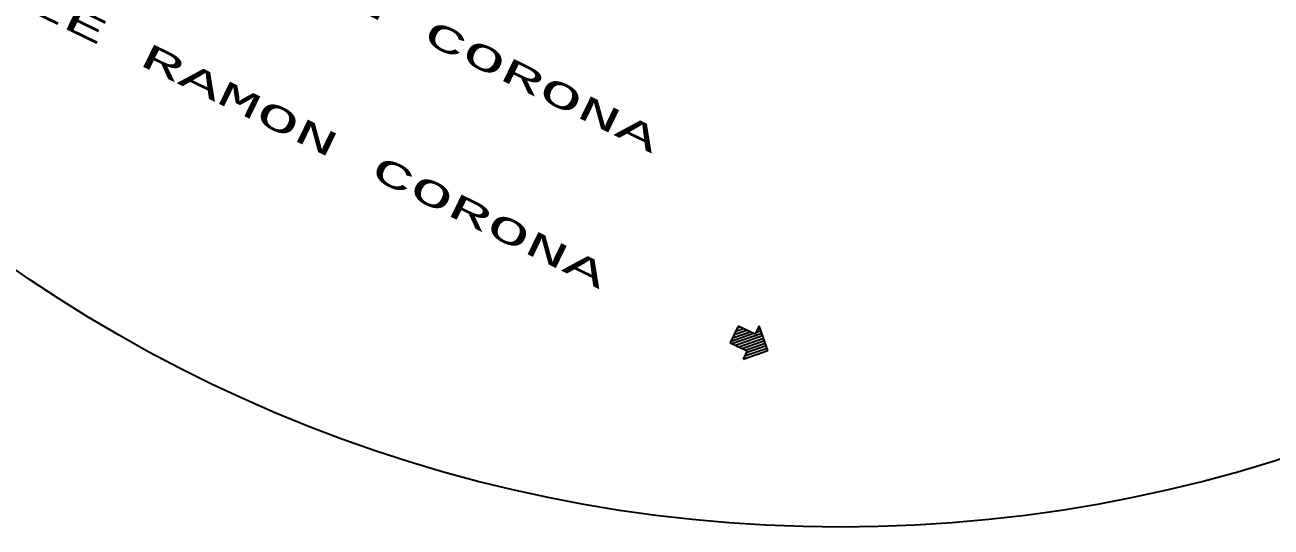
# Model space of a CAD drawing. Extents: x 661203 to 661848, y 2264651 to 2264858.
# Drawn here: x 661232.2 to 661289.3, y 2264701.3 to 2264724.3 of the extents above; entities that cross this region are included whole.
import ezdxf

# ---------------------------------------------------------------- set-up
doc = ezdxf.new("R2010")
doc.units = 0
doc.layers.add('ANNOBJ', color=1, linetype='Continuous')
doc.styles.add('MONOTXT4', font='monotxt4.shx')

# ---------------------------------------------------------------- blocks, each defined once
blk = doc.blocks.new('ZA_ARRW2')
at = {"color": 0}
for p, q in [((-0.949, -0.25), (-0.35, 0.35)), ((-0.5, 0.4), (-0.45, 0.45)), ((-0.5, 0.3), (-0.4, 0.4)), ((-1, 0.2), (-0.95, 0.25)), ((-1, 0.1), (-0.85, 0.25)), ((-1, 0), (-0.75, 0.25)), ((-1, -0.1), (-0.65, 0.25)), ((-1, -0.2), (-0.55, 0.25)), ((-0.849, -0.25), (-0.3, 0.3)), ((-0.749, -0.25), (-0.25, 0.25)), ((-0.649, -0.25), (-0.199, 0.199)), ((-0.549, -0.25), (-0.149, 0.149)), ((-0.5, -0.301), (-0.099, 0.099)), ((-0.5, -0.402), (-0.049, 0.049))]:
    blk.add_line(p, q, dxfattribs=at)
for p, q in [((0, 0), (-0.5, 0.5)), ((-0.5, 0.5), (-0.5, 0.25)), ((-1, 0.25), (-1, -0.25)), ((-0.5, 0.25), (-1, 0.25)), ((-0.5, -0.5), (0, 0)), ((-1, -0.25), (-0.5, -0.25)), ((-0.5, -0.25), (-0.5, -0.5))]:
    blk.add_line(p, q)

msp = doc.modelspace()

# ---------------------------------------------------------------- linework, layer by layer
msp.add_circle((661269.613, 2264767.815, -1608.032), 66.504)

# ---------------------------------------------------------------- block references
at = {"layer": 'ANNOBJ', "xscale": 1.706880000894682, "yscale": 1.706880000894682, "zscale": 0.4267200000001595, "rotation": 334.4373761379288}
msp.add_blockref('ZA_ARRW2', (661266.281, 2264709.409), dxfattribs=at)

# ---------------------------------------------------------------- texts
at = {"style": 'MONOTXT4', "width": 2}
for p in [(661229.253, 2264733.903), (661226.85, 2264727.682)]:
    msp.add_text('CALLE RAMON CORONA', height=1.13219, rotation=334, dxfattribs=at).set_placement(p)

doc.saveas('drawing.dxf')
